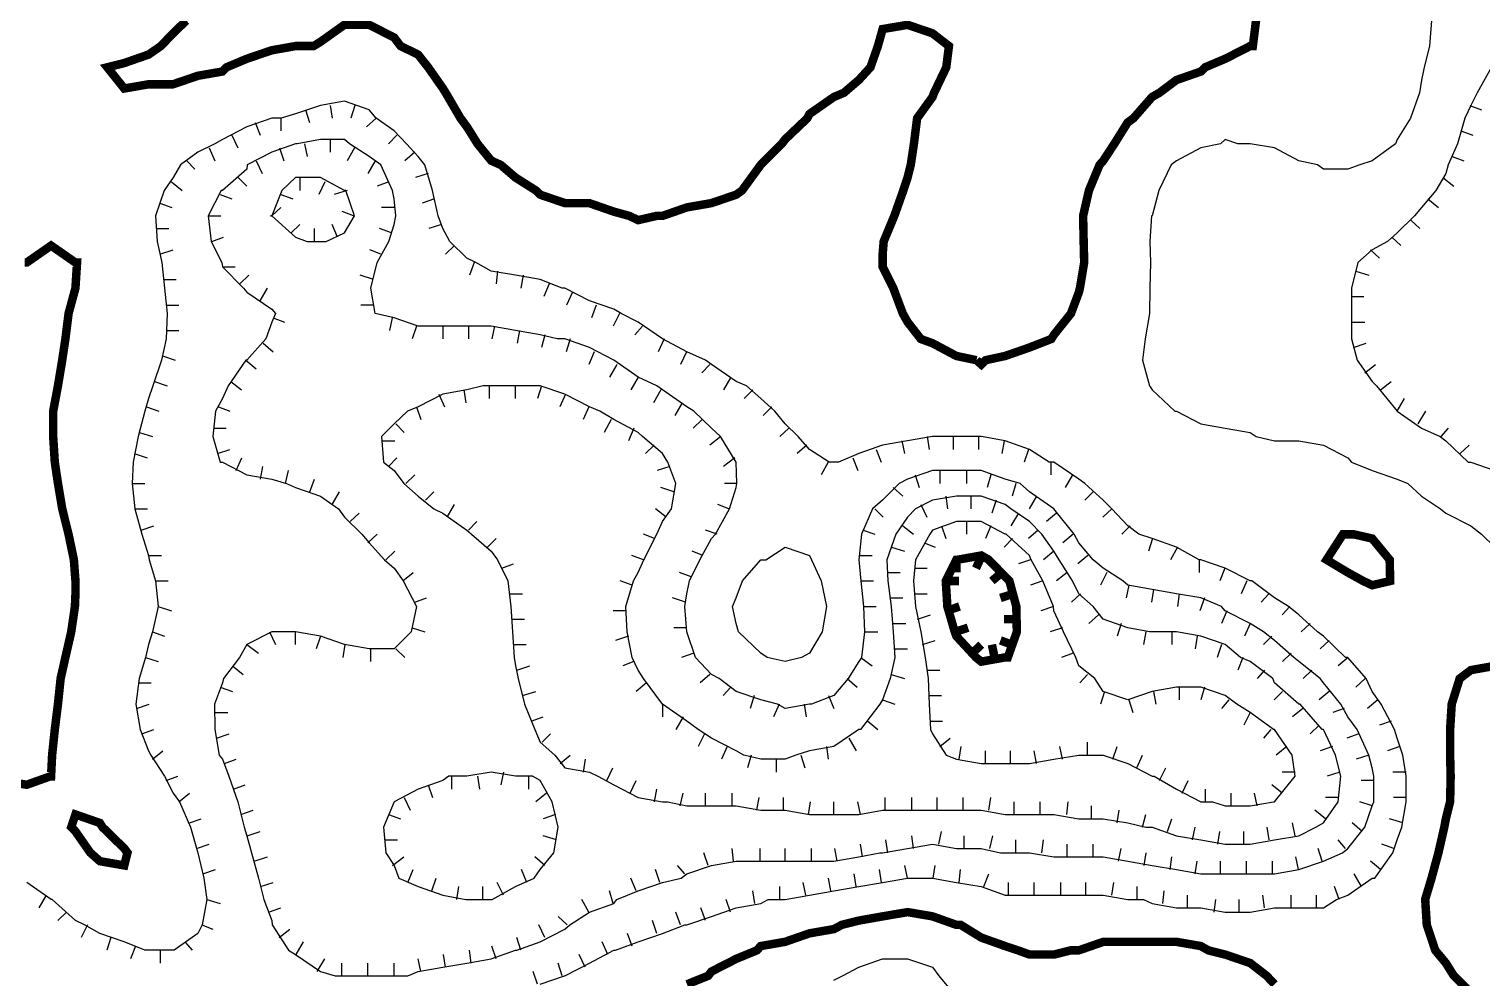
# Model space of a CAD drawing. Extents: x 628896 to 629881, y 4519193 to 4520125.
# Drawn here: x 629102 to 629273.2, y 4519691.2 to 4519803 of the extents above; entities that cross this region are included whole.
import ezdxf

# ---------------------------------------------------------------- set-up
doc = ezdxf.new("R2010")
doc.units = 0

msp = doc.modelspace()

# ---------------------------------------------------------------- linework, layer by layer
at = {"layer": 'GSLAYER', "linetype": 'CONTINUOUS', "const_width": 1, "flags": 128}
for points in [[(629213.625, 4519764), (629211.25, 4519764.5), (629208.4375, 4519766), (629207.0625, 4519766.5), (629205.5, 4519768.5), (629204.9375, 4519769.5), (629203.8125, 4519772.5), (629202.5625, 4519775), (629202.5625, 4519775.5), (629202.5625, 4519776.5), (629202.6875, 4519778), (629203.9375, 4519781), (629205, 4519784), (629205.5, 4519785.5), (629205.875, 4519787), (629206.25, 4519789.5), (629206.625, 4519792.5), (629208.4375, 4519795), (629208.625, 4519795.5), (629210.0625, 4519798.5), (629210.375, 4519801), (629208.4375, 4519802.5), (629205.5, 4519803.5), (629202.5625, 4519803), (629202, 4519801), (629201.125, 4519798.5), (629199.75, 4519797), (629198, 4519795.5), (629196.8125, 4519795), (629193.9375, 4519793), (629193.6875, 4519792.5), (629191.0625, 4519790), (629190.6875, 4519789.5), (629188.1875, 4519787), (629186, 4519784), (629185.3125, 4519783.5), (629182.375, 4519782.5), (629179.5, 4519782), (629176.625, 4519781), (629175.9375, 4519781), (629173.75, 4519780.5), (629172.6875, 4519781), (629170.875, 4519781.5), (629168, 4519782.5), (629165.125, 4519782.5), (629162.1875, 4519783.5), (629161.6875, 4519784), (629159.3125, 4519785.5), (629157.5625, 4519787), (629156.4375, 4519787.5), (629154.8125, 4519789.5), (629153.5625, 4519791.5), (629152.8125, 4519792.5), (629151.0625, 4519795.5), (629150.75, 4519796), (629149, 4519798.5), (629147.8125, 4519800), (629145.75, 4519801), (629145, 4519802), (629142.0625, 4519803.5), (629139.125, 4519803.5), (629136.3125, 4519801.5), (629135.5, 4519801), (629133.375, 4519801), (629130.5625, 4519800.5), (629127.625, 4519799.5), (629125.25, 4519798.5), (629124.75, 4519798), (629121.875, 4519797.5), (629118.9375, 4519796.5), (629116.0625, 4519796.5), (629113.1875, 4519796), (629111.1875, 4519798.5), (629113.1875, 4519799), (629116.0625, 4519800), (629117.5, 4519801), (629118.9375, 4519802.5), (629120.5, 4519804)], [(629246.5625, 4519804), (629246.1875, 4519801), (629245.875, 4519801), (629242.9375, 4519799.5), (629240.5625, 4519798.5), (629240.0625, 4519798), (629237.1875, 4519797), (629235.1875, 4519795.5), (629234.3125, 4519795), (629232.125, 4519792.5), (629231.4375, 4519792), (629229.875, 4519789.5), (629228.5625, 4519787.5), (629228.125, 4519787), (629226.875, 4519784), (629226.1875, 4519781), (629226.25, 4519778), (629226.3125, 4519775.5), (629225.8125, 4519772.5), (629225.6875, 4519772), (629224.75, 4519769.5), (629222.75, 4519767), (629222.4375, 4519766.5), (629219.875, 4519765.5), (629217, 4519764.5), (629214.6875, 4519764), (629214.1875, 4519763.5), (629213.625, 4519764)], [(629101.4375, 4519775.5), (629101.6875, 4519775.5), (629104.5625, 4519777.5), (629107.4375, 4519775.5), (629107.625, 4519775.5), (629107.4375, 4519772.5), (629106.625, 4519769.5), (629106.25, 4519766.5), (629105.875, 4519764), (629105.375, 4519761), (629104.8125, 4519758), (629104.8125, 4519755), (629105, 4519752), (629105.375, 4519749.5), (629105.875, 4519746.5), (629106.625, 4519743.5), (629107.25, 4519740.5), (629107.4375, 4519738), (629107.4375, 4519736.5), (629107.375, 4519735), (629106.9375, 4519732), (629106.25, 4519729), (629105.6875, 4519726.5), (629105.375, 4519723.5), (629105, 4519720.5), (629104.6875, 4519717.5), (629104.5625, 4519715), (629104.5, 4519715), (629101.6875, 4519714), (629098.75, 4519714.5)], [(629259.1875, 4519738), (629257.375, 4519739), (629254.875, 4519740.5), (629256.8125, 4519743.5), (629257.375, 4519743.5), (629258.0625, 4519743.5), (629260.25, 4519743), (629262.3125, 4519740.5), (629262.375, 4519738), (629260.25, 4519737.5), (629259.1875, 4519738)], [(629217.3125, 4519729), (629218.375, 4519732), (629218.3125, 4519735), (629217.5, 4519738), (629217, 4519738.5), (629215.0625, 4519740.5), (629214.1875, 4519741), (629211.375, 4519740.5), (629211.25, 4519740.5), (629210, 4519738), (629210.1875, 4519735), (629211.0625, 4519732), (629211.25, 4519731.5), (629213.5625, 4519729), (629214.1875, 4519728.5), (629217, 4519729), (629217.3125, 4519729)], [(629211.25, 4519740.5), (629211.25, 4519739)], [(629214.25, 4519741), (629213.5625, 4519739.5)], [(629210, 4519738), (629211.5625, 4519738)], [(629216.625, 4519739), (629215.4375, 4519738)], [(629218, 4519736.5), (629216.4375, 4519736)], [(629210.1875, 4519734.5), (629211.625, 4519735)], [(629218.375, 4519733.5), (629216.875, 4519733.5)], [(629211.125, 4519732), (629212.625, 4519732.5)], [(629213.125, 4519729.5), (629214.1875, 4519730.5)], [(629215.75, 4519729), (629215.4375, 4519730.5)], [(629217.8125, 4519730.5), (629216.4375, 4519731)], [(629274.6875, 4519683), (629273.6875, 4519686), (629272.3125, 4519689), (629271.875, 4519689.5), (629269.875, 4519691.5), (629268.9375, 4519693), (629267.6875, 4519694.5), (629266.6875, 4519697.5), (629266.5, 4519700.5), (629267.25, 4519703), (629268.0625, 4519706), (629268.75, 4519709), (629268.9375, 4519710), (629269.4375, 4519712), (629269.5, 4519715), (629269.4375, 4519717.5), (629269.4375, 4519720.5), (629269.625, 4519723.5), (629270.5625, 4519726.5), (629271.875, 4519727.5), (629274.6875, 4519728)], [(629109.1875, 4519706), (629107.4375, 4519708.5), (629106.9375, 4519709), (629107.4375, 4519710.5), (629110.3125, 4519709.5), (629110.625, 4519709), (629113.1875, 4519706.5), (629113.5625, 4519706), (629113.1875, 4519704.5), (629110.3125, 4519705), (629109.1875, 4519706)], [(629179.5, 4519690.5), (629182, 4519691.5), (629182.375, 4519692), (629185.3125, 4519693.5), (629187.75, 4519694.5), (629188.1875, 4519695), (629191.0625, 4519695.5), (629193.9375, 4519696.5), (629196.8125, 4519697), (629197.75, 4519697.5), (629199.75, 4519698), (629202.5625, 4519698.5), (629205.5, 4519699), (629208.4375, 4519698.5), (629211.25, 4519697.5), (629211.75, 4519697.5), (629214.1875, 4519696), (629217, 4519695), (629218.5, 4519694.5), (629219.875, 4519694), (629222.75, 4519694), (629224.75, 4519694.5), (629225.6875, 4519694.5), (629228.5625, 4519695.5), (629231.4375, 4519695.5), (629234.3125, 4519695.5), (629237.1875, 4519695.5), (629240.0625, 4519695), (629240.9375, 4519694.5), (629242.9375, 4519694), (629245.875, 4519693), (629247.8125, 4519691.5), (629248.75, 4519690.5)]]:
    msp.add_lwpolyline(points, dxfattribs=at)
at = {"layer": 'GSLAYER', "linetype": 'CONTINUOUS', "flags": 128}
for points in [[(629267.25, 4519804), (629267, 4519801), (629266.375, 4519798.5), (629266.0625, 4519797), (629265.8125, 4519795.5), (629264.75, 4519792.5), (629263.1875, 4519790), (629263, 4519789.5), (629260.25, 4519787.5), (629258.8125, 4519787), (629257.375, 4519786.5), (629254.5, 4519786.5), (629253.8125, 4519787), (629251.625, 4519787.5), (629248.75, 4519789), (629245.875, 4519789.5), (629244.4375, 4519789.5), (629242.9375, 4519790), (629242.375, 4519789.5), (629240.0625, 4519789), (629237.1875, 4519787.5), (629236.5625, 4519787), (629235.125, 4519784), (629234.3125, 4519781), (629234.25, 4519781), (629234.0625, 4519778), (629234.125, 4519775.5), (629234.0625, 4519772.5), (629234, 4519769.5), (629233.5, 4519766.5), (629233.1875, 4519764), (629234, 4519761), (629234.3125, 4519760.5), (629237, 4519758), (629237.1875, 4519758), (629240.0625, 4519756.5), (629242.9375, 4519756), (629245.875, 4519755.5), (629246.5625, 4519755), (629248.75, 4519754.5), (629251.625, 4519754.5), (629254.5, 4519754), (629257.375, 4519752.5), (629257.8125, 4519752), (629260.25, 4519751), (629263.1875, 4519750), (629264.4375, 4519749.5), (629266.0625, 4519748), (629268.3125, 4519746.5), (629268.9375, 4519746), (629271.875, 4519744.5), (629273.125, 4519743.5), (629274.6875, 4519742)], [(629274.3125, 4519798.5), (629272.625, 4519795.5), (629271.875, 4519794), (629271.1875, 4519792.5), (629270.3125, 4519789.5), (629269.1875, 4519787), (629268.9375, 4519786), (629267.75, 4519784), (629266.0625, 4519782), (629265.25, 4519781), (629263.1875, 4519779), (629262.0625, 4519778), (629260.25, 4519777), (629258.5625, 4519775.5), (629257.8125, 4519772.5), (629257.8125, 4519769.5), (629257.8125, 4519766.5), (629258.5, 4519764), (629260.25, 4519761.5), (629260.75, 4519761), (629263.1875, 4519758), (629266.0625, 4519756), (629268.25, 4519755), (629268.9375, 4519754.5), (629271.5625, 4519752), (629271.875, 4519752), (629274.6875, 4519751)], [(629162.1875, 4519690.5), (629165.0625, 4519691.5), (629165.125, 4519691.5), (629168, 4519693), (629170.875, 4519694.5), (629171.0625, 4519694.5), (629173.75, 4519695.5), (629176.625, 4519696.5), (629179.25, 4519697.5), (629179.5, 4519697.5), (629182.375, 4519698.5), (629185.3125, 4519699.5), (629188.1875, 4519700), (629189.0625, 4519700.5), (629191.0625, 4519700.5), (629193.9375, 4519701), (629196.8125, 4519701.5), (629199.75, 4519702), (629202.5625, 4519702.5), (629205.5, 4519703), (629208.4375, 4519703), (629211.25, 4519702.5), (629214.1875, 4519702), (629217, 4519701), (629219.875, 4519701), (629222.75, 4519701), (629225.6875, 4519701), (629228.5625, 4519701), (629231.4375, 4519700.5), (629233.3125, 4519700.5), (629234.3125, 4519700), (629237.1875, 4519699.5), (629240.0625, 4519699.5), (629242.9375, 4519699), (629245.875, 4519699), (629248.75, 4519699.5), (629251.625, 4519699.5), (629254.5, 4519699.5), (629256.0625, 4519700.5), (629257.375, 4519701), (629260.25, 4519703), (629260.5625, 4519703), (629262.6875, 4519706), (629263.1875, 4519707.5), (629263.75, 4519709), (629264.25, 4519712), (629264.25, 4519715), (629263.875, 4519717.5), (629263.1875, 4519719.5), (629262.875, 4519720.5), (629261.3125, 4519723.5), (629260.25, 4519725), (629259.5625, 4519726.5), (629257.375, 4519729), (629257.125, 4519729), (629254.5, 4519731.5), (629253.8125, 4519732), (629251.625, 4519734), (629250.375, 4519735), (629248.75, 4519736), (629246.0625, 4519738), (629245.875, 4519738), (629242.9375, 4519739.5), (629240.0625, 4519740.5), (629239.875, 4519740.5), (629237.1875, 4519742), (629234.3125, 4519743), (629232.75, 4519743.5), (629231.4375, 4519744.5), (629229.5625, 4519746.5), (629228.5625, 4519747.5), (629226.375, 4519749.5), (629225.6875, 4519750), (629222.75, 4519752), (629222.1875, 4519752), (629219.875, 4519753.5), (629217, 4519754.5), (629214.1875, 4519755), (629211.375, 4519755), (629211.25, 4519755), (629210.9375, 4519755), (629208.4375, 4519755), (629205.5, 4519754.5), (629202.5625, 4519754), (629199.75, 4519753), (629197.375, 4519752), (629196.8125, 4519752), (629196.25, 4519752), (629193.9375, 4519753.5), (629192.625, 4519755), (629191.0625, 4519756.5), (629189.875, 4519758), (629188.1875, 4519759.5), (629186.5, 4519761), (629185.3125, 4519761.5), (629182.375, 4519763.5), (629181.6875, 4519764), (629179.5, 4519765), (629176.625, 4519766.5), (629176.625, 4519766.5), (629173.75, 4519768.5), (629171.75, 4519769.5), (629170.875, 4519770), (629168, 4519771), (629165.125, 4519772.5), (629164.8125, 4519772.5), (629162.1875, 4519773.5), (629159.3125, 4519774), (629156.4375, 4519774.5), (629154.625, 4519775.5), (629153.5625, 4519776), (629151.5625, 4519778), (629150.75, 4519779.5), (629150.1875, 4519781), (629149.5, 4519784), (629148.625, 4519787), (629147.8125, 4519788), (629146.4375, 4519789.5), (629145, 4519791), (629142.875, 4519792.5), (629142.0625, 4519793.5), (629139.125, 4519794.5), (629136.3125, 4519794), (629133.375, 4519793), (629131.6875, 4519792.5), (629130.5625, 4519792.5), (629127.625, 4519791.5), (629124.75, 4519790), (629123.875, 4519789.5), (629121.875, 4519788.5), (629119.8125, 4519787), (629118.9375, 4519785.5), (629117.875, 4519784), (629116.875, 4519781), (629117.0625, 4519778), (629117.625, 4519775.5), (629117.9375, 4519772.5), (629118.25, 4519769.5), (629118.125, 4519766.5), (629117.5625, 4519764), (629116.5625, 4519761), (629116.0625, 4519759.5), (629115.625, 4519758), (629114.8125, 4519755), (629114.25, 4519752), (629114.125, 4519749.5), (629114.4375, 4519746.5), (629115.25, 4519743.5), (629116.0625, 4519741), (629116.125, 4519740.5), (629116.875, 4519738), (629117.1875, 4519735), (629116.5, 4519732), (629116.0625, 4519730.5), (629115.6875, 4519729), (629114.9375, 4519726.5), (629114.5625, 4519723.5), (629115.0625, 4519720.5), (629116.0625, 4519718), (629116.3125, 4519717.5), (629117.9375, 4519715), (629118.9375, 4519713), (629119.6875, 4519712), (629121, 4519709), (629121.875, 4519706), (629121.875, 4519706), (629122.5625, 4519703), (629122.9375, 4519700.5), (629122.375, 4519697.5), (629121.875, 4519696.5), (629119.0625, 4519694.5), (629118.9375, 4519694.5), (629116.0625, 4519694.5), (629115.625, 4519694.5), (629113.1875, 4519695.5), (629110.3125, 4519696.5), (629108.5, 4519697.5), (629107.4375, 4519698), (629104.6875, 4519700.5), (629104.5625, 4519700.5), (629101.6875, 4519702.5)], [(629134.5625, 4519793.5), (629135, 4519792)], [(629137.4375, 4519794), (629137.6875, 4519792.5)], [(629140.375, 4519794), (629139.875, 4519792.5)], [(629271.75, 4519794), (629273.125, 4519793.5)], [(629128.625, 4519792), (629129.1875, 4519790.5)], [(629131.625, 4519792.5), (629131.625, 4519791)], [(629142.875, 4519792.5), (629141.75, 4519791.5)], [(629146.625, 4519691.5), (629147.8125, 4519692), (629150.75, 4519692.5), (629153.5625, 4519693), (629156.4375, 4519693.5), (629159.3125, 4519694.5), (629159.4375, 4519694.5), (629162.1875, 4519695.5), (629165.125, 4519697), (629165.6875, 4519697.5), (629168, 4519699), (629170.875, 4519700), (629171.25, 4519700.5), (629173.75, 4519701.5), (629176.625, 4519702.5), (629178.8125, 4519703), (629179.5, 4519703.5), (629182.375, 4519704.5), (629185.3125, 4519705), (629188.1875, 4519705), (629191.0625, 4519705), (629193.9375, 4519705), (629196.8125, 4519705), (629199.75, 4519705.5), (629202.25, 4519706), (629202.5625, 4519706), (629205.5, 4519706.5), (629208.4375, 4519707), (629211.25, 4519706.5), (629214.1875, 4519706.5), (629216.4375, 4519706), (629217, 4519706), (629219.875, 4519706), (629222.75, 4519705.5), (629225.6875, 4519705.5), (629228.5625, 4519705.5), (629231.4375, 4519705), (629234.3125, 4519704.5), (629237.1875, 4519704), (629240.0625, 4519703.5), (629242.9375, 4519703.5), (629245.875, 4519703.5), (629248.75, 4519703.5), (629251.625, 4519704), (629254.5, 4519705), (629256.75, 4519706), (629257.375, 4519706.5), (629259.375, 4519709), (629260.25, 4519711.5), (629260.4375, 4519712), (629260.4375, 4519715), (629260.25, 4519716), (629259.875, 4519717.5), (629258.5, 4519720.5), (629257.375, 4519722), (629256.5625, 4519723.5), (629254.5, 4519726), (629254.125, 4519726.5), (629251.625, 4519728.5), (629251, 4519729), (629248.75, 4519731), (629247.4375, 4519732), (629245.875, 4519733), (629242.9375, 4519734.5), (629242.5, 4519735), (629240.0625, 4519736), (629237.1875, 4519736.5), (629234.3125, 4519737), (629231.4375, 4519737.5), (629230.875, 4519738), (629228.5625, 4519739.5), (629227.375, 4519740.5), (629225.6875, 4519742.5), (629225.125, 4519743.5), (629222.75, 4519746.5), (629219.875, 4519748.5), (629218.75, 4519749.5), (629217, 4519750), (629214.1875, 4519751), (629211.25, 4519751), (629208.4375, 4519751), (629205.5, 4519750), (629204.5, 4519749.5), (629202.5625, 4519747.5), (629201.375, 4519746.5), (629200.0625, 4519743.5), (629199.75, 4519740.5), (629200, 4519738), (629200.3125, 4519735), (629200.4375, 4519732), (629200.0625, 4519729), (629199.75, 4519728.5), (629198.5, 4519726.5), (629196.8125, 4519724.5), (629194.1875, 4519723.5), (629193.9375, 4519723.5), (629191.0625, 4519723), (629190.1875, 4519723.5), (629188.1875, 4519724), (629185.3125, 4519725), (629183.3125, 4519726.5), (629182.375, 4519727), (629180.5, 4519729), (629179.5, 4519732), (629179.25, 4519735), (629179.5, 4519736.5), (629179.8125, 4519738), (629181, 4519740.5), (629182.375, 4519743), (629182.875, 4519743.5), (629184.5, 4519746.5), (629185.3125, 4519749), (629185.375, 4519749.5), (629185.3125, 4519752), (629183.4375, 4519755), (629182.375, 4519756), (629180.3125, 4519758), (629179.5, 4519758.5), (629176.625, 4519760.5), (629175.9375, 4519761), (629173.75, 4519762), (629170.875, 4519764), (629168, 4519765.5), (629165.125, 4519766.5), (629164.1875, 4519766.5), (629162.1875, 4519767), (629159.3125, 4519767.5), (629156.4375, 4519768), (629153.5625, 4519768), (629150.75, 4519768), (629147.8125, 4519768), (629145, 4519769), (629142.75, 4519769.5), (629142.25, 4519772.5), (629143, 4519775.5), (629144.375, 4519778), (629145, 4519780), (629145.1875, 4519781), (629145, 4519783), (629144.8125, 4519784), (629143.4375, 4519787), (629142.0625, 4519788), (629139.75, 4519789.5), (629139.125, 4519790), (629136.3125, 4519790), (629133.5625, 4519789.5), (629133.375, 4519789.5), (629130.5625, 4519788.5), (629127.6875, 4519787), (629127.625, 4519786.5), (629124.75, 4519784), (629124.625, 4519784), (629123.0625, 4519781), (629123.4375, 4519778), (629124.6875, 4519775.5), (629124.75, 4519775), (629127.25, 4519772.5), (629127.625, 4519772), (629130.5625, 4519770), (629131, 4519769.5), (629130.5625, 4519768.5), (629129.875, 4519766.5), (629127.625, 4519764), (629127.5, 4519764), (629125.4375, 4519761), (629124.75, 4519759.5), (629123.9375, 4519758), (629123.625, 4519755), (629124.5, 4519752), (629124.75, 4519752), (629127.625, 4519750.5), (629130.5625, 4519750), (629132.3125, 4519749.5), (629133.375, 4519749), (629136.3125, 4519748), (629138.4375, 4519746.5), (629139.125, 4519745.5), (629141.1875, 4519743.5), (629142.0625, 4519742.5), (629143.875, 4519740.5), (629145, 4519739.5), (629146.0625, 4519738), (629147.625, 4519735), (629147, 4519732), (629145, 4519730), (629142.0625, 4519730), (629139.125, 4519730.5), (629136.3125, 4519731.5), (629133.375, 4519732), (629130.5625, 4519732), (629127.625, 4519730.5), (629126.75, 4519729), (629124.875, 4519726.5), (629124.75, 4519726), (629123.8125, 4519723.5), (629123.875, 4519720.5), (629124.375, 4519717.5), (629124.75, 4519717), (629125.5, 4519715), (629126.5625, 4519712), (629127.3125, 4519709), (629127.625, 4519708), (629128.1875, 4519706), (629129, 4519703), (629129.625, 4519700.5), (629130.5625, 4519698), (629130.625, 4519697.5), (629132.5625, 4519694.5), (629133.375, 4519694), (629136.3125, 4519692), (629138.0625, 4519691.5), (629139.125, 4519691.5), (629142.0625, 4519691.5), (629145, 4519691.5), (629146.625, 4519691.5)], [(629125.875, 4519790.5), (629126.5625, 4519789)], [(629137.4375, 4519790), (629137.4375, 4519788.5)], [(629145.3125, 4519790.5), (629144.3125, 4519789.5)], [(629270.6875, 4519791), (629272.125, 4519790.5)], [(629123.1875, 4519789), (629123.875, 4519787.5)], [(629131.5, 4519789), (629132, 4519787.5)], [(629134.4375, 4519789.5), (629134.75, 4519788)], [(629140.3125, 4519789), (629139.4375, 4519787.5)], [(629147.4375, 4519788.5), (629146.25, 4519787.5)], [(629120.5625, 4519787.5), (629121.5, 4519786.5)], [(629128.75, 4519787.5), (629129.4375, 4519786)], [(629142.75, 4519787.5), (629141.875, 4519786)], [(629269.6875, 4519788), (629271.0625, 4519787.5)], [(629118.75, 4519785), (629120, 4519784)], [(629126.625, 4519785.5), (629127.625, 4519784.5)], [(629137, 4519778), (629139.125, 4519779), (629140.3125, 4519781), (629139.3125, 4519784), (629139.125, 4519784), (629136.3125, 4519785.5), (629133.375, 4519785.5), (629131.75, 4519784), (629130.5625, 4519781), (629130.4375, 4519781), (629130.5625, 4519781), (629133.375, 4519778.5), (629134.75, 4519778), (629136.3125, 4519778), (629137, 4519778)], [(629133.875, 4519785.5), (629133.875, 4519784)], [(629136.8125, 4519785), (629136.125, 4519783.5)], [(629144.375, 4519785), (629143, 4519784.5)], [(629149, 4519786), (629147.5, 4519785.5)], [(629268.5625, 4519785.5), (629269.875, 4519784.5)], [(629124.5, 4519783.5), (629125.875, 4519783)], [(629131.625, 4519783.5), (629133.0625, 4519783)], [(629139.4375, 4519784), (629137.9375, 4519783.5)], [(629149.75, 4519783), (629148.3125, 4519782.5)], [(629266.8125, 4519783), (629268.0625, 4519782)], [(629117.375, 4519782.5), (629118.8125, 4519782)], [(629130.5625, 4519781), (629131.625, 4519782)], [(629140.1875, 4519781), (629138.875, 4519781.5)], [(629145, 4519782), (629143.5, 4519782)], [(629116.9375, 4519779.5), (629118.4375, 4519779.5)], [(629123.0625, 4519781), (629124.5625, 4519781)], [(629132.875, 4519779), (629133.875, 4519780)], [(629135.625, 4519778), (629135.625, 4519779.5)], [(629138.3125, 4519778.5), (629137.6875, 4519780)], [(629144.6875, 4519779), (629143.25, 4519779.5)], [(629150.5625, 4519780), (629149.0625, 4519779.5)], [(629264.8125, 4519780.5), (629265.875, 4519779.5)], [(629123.5, 4519778), (629124.875, 4519778.5)], [(629262.5625, 4519778.5), (629263.625, 4519777.5)], [(629117.375, 4519776.5), (629118.9375, 4519777)], [(629143.4375, 4519776.5), (629142.125, 4519777)], [(629152.125, 4519777.5), (629151.0625, 4519776.5)], [(629260.0625, 4519777), (629261.125, 4519776)], [(629124.75, 4519775), (629126.25, 4519775)], [(629154.4375, 4519775.5), (629153.875, 4519774)], [(629157.1875, 4519774.5), (629157, 4519773)], [(629258.3125, 4519774.5), (629259.875, 4519774)], [(629117.875, 4519773.5), (629119.3125, 4519773.5)], [(629126.8125, 4519773), (629127.875, 4519774)], [(629142.5625, 4519773.5), (629141, 4519774)], [(629160.1875, 4519774), (629159.9375, 4519772.5)], [(629163.25, 4519773), (629162.625, 4519771.5)], [(629129.1875, 4519771), (629130.0625, 4519772.5)], [(629166, 4519772), (629165.3125, 4519770.5)], [(629257.8125, 4519771.5), (629259.25, 4519771.5)], [(629118.125, 4519770.5), (629119.625, 4519770.5)], [(629142.5625, 4519770.5), (629141.0625, 4519770.5)], [(629168.8125, 4519770.5), (629168.25, 4519769)], [(629171.5625, 4519769.5), (629170.8125, 4519768)], [(629118.125, 4519767.5), (629119.625, 4519767.5)], [(629130.75, 4519769), (629132.0625, 4519768.5)], [(629144.75, 4519769), (629144.4375, 4519767.5)], [(629147.625, 4519768), (629147.125, 4519766.5)], [(629150.75, 4519768), (629150.75, 4519766.5)], [(629153.75, 4519768), (629153.75, 4519766.5)], [(629156.8125, 4519768), (629156.5, 4519766.5)], [(629159.75, 4519767.5), (629159.5, 4519766)], [(629174.25, 4519768), (629173.375, 4519767)], [(629257.8125, 4519768.5), (629259.375, 4519768.5)], [(629129.5625, 4519766), (629130.75, 4519765)], [(629162.75, 4519767), (629162.375, 4519765.5)], [(629165.75, 4519766.5), (629165.25, 4519765)], [(629176.8125, 4519766.5), (629176.125, 4519765)], [(629258.0625, 4519765.5), (629259.5625, 4519766)], [(629117.6875, 4519764.5), (629119.1875, 4519764)], [(629168.5625, 4519765), (629167.9375, 4519763.5)], [(629179.4375, 4519765), (629178.75, 4519763.5)], [(629127.5, 4519764), (629128.75, 4519763)], [(629171.25, 4519763.5), (629170.375, 4519762)], [(629182.1875, 4519763.5), (629181.25, 4519762.5)], [(629259.375, 4519762.5), (629260.625, 4519763.5)], [(629116.75, 4519761.5), (629118.25, 4519761)], [(629125.75, 4519761.5), (629127, 4519760.5)], [(629253.625, 4519709), (629254.5, 4519709.5), (629256.25, 4519712), (629256.5625, 4519715), (629255.9375, 4519717.5), (629254.5, 4519720.5), (629254.375, 4519720.5), (629251.75, 4519723.5), (629251.625, 4519723.5), (629248.75, 4519726), (629248.5625, 4519726.5), (629245.875, 4519728.5), (629244.75, 4519729), (629242.9375, 4519730.5), (629240.0625, 4519731.5), (629237.1875, 4519732), (629234.3125, 4519732), (629234, 4519732), (629231.4375, 4519732.5), (629228.5625, 4519733.5), (629227.375, 4519735), (629225.6875, 4519736.5), (629224.9375, 4519738), (629223.375, 4519740.5), (629222.75, 4519741.5), (629221.3125, 4519743.5), (629219.875, 4519745), (629217.6875, 4519746.5), (629217, 4519747), (629214.1875, 4519748), (629211.25, 4519748), (629208.4375, 4519747.5), (629206.4375, 4519746.5), (629205.5, 4519745.5), (629204.125, 4519743.5), (629203.0625, 4519740.5), (629203.1875, 4519738), (629203.5625, 4519735), (629203.8125, 4519732), (629204, 4519729), (629203.4375, 4519726.5), (629202.5625, 4519724), (629202.25, 4519723.5), (629199.9375, 4519720.5), (629199.75, 4519720.5), (629196.8125, 4519718.5), (629193.9375, 4519718), (629192.3125, 4519717.5), (629191.0625, 4519717), (629188.1875, 4519717), (629186.1875, 4519717.5), (629185.3125, 4519718), (629182.375, 4519719.5), (629180.8125, 4519720.5), (629179.5, 4519721.5), (629176.625, 4519723.5), (629176.625, 4519723.5), (629174.375, 4519726.5), (629173.75, 4519727.5), (629173.0625, 4519729), (629172.4375, 4519732), (629172.3125, 4519735), (629173.1875, 4519738), (629173.75, 4519739), (629174.4375, 4519740.5), (629175.9375, 4519743.5), (629176.625, 4519745), (629177.6875, 4519746.5), (629178.1875, 4519749.5), (629177.25, 4519752), (629176.625, 4519753), (629174.25, 4519755), (629173.75, 4519755.5), (629170.875, 4519757), (629169.25, 4519758), (629168, 4519758.5), (629165.125, 4519760), (629162.1875, 4519761), (629162.125, 4519761), (629159.3125, 4519761), (629156.4375, 4519761), (629155.5, 4519761), (629153.5625, 4519760.5), (629150.75, 4519760), (629147.8125, 4519758.5), (629146.5625, 4519758), (629145, 4519756.5), (629143.5, 4519755), (629143.75, 4519752), (629145, 4519751), (629146.125, 4519749.5), (629147.8125, 4519748), (629149.6875, 4519746.5), (629150.75, 4519746), (629153.5625, 4519744), (629154.125, 4519743.5), (629156.4375, 4519741.5), (629157.1875, 4519740.5), (629158.375, 4519738), (629158.75, 4519735), (629158.9375, 4519732), (629159.125, 4519729), (629159.3125, 4519728), (629159.625, 4519726.5), (629160.375, 4519723.5), (629161.5625, 4519720.5), (629162.1875, 4519719), (629163.9375, 4519717.5), (629165.125, 4519716), (629168, 4519715.5), (629169, 4519715), (629170.875, 4519714), (629173.75, 4519712.5), (629176.625, 4519712), (629177.25, 4519712), (629179.5, 4519711.5), (629182.375, 4519711.5), (629185.3125, 4519711.5), (629188.1875, 4519711), (629191.0625, 4519711), (629193.9375, 4519710.5), (629196.8125, 4519710.5), (629199.75, 4519710.5), (629202.5625, 4519711), (629205.5, 4519711), (629208.4375, 4519711), (629211.25, 4519711), (629214.1875, 4519711), (629217, 4519710.5), (629219.875, 4519710.5), (629222.75, 4519710.5), (629225.6875, 4519710), (629228.5625, 4519710), (629231.4375, 4519709.5), (629233.5625, 4519709), (629234.3125, 4519709), (629237.1875, 4519708), (629240.0625, 4519707.5), (629242.9375, 4519707), (629245.875, 4519707), (629248.75, 4519707.5), (629251.625, 4519708), (629253.625, 4519709)], [(629156.1875, 4519761), (629156.1875, 4519759.5)], [(629159.25, 4519761), (629159.25, 4519759.5)], [(629162.375, 4519761), (629161.875, 4519759.5)], [(629173.75, 4519762), (629172.875, 4519760.5)], [(629184.6875, 4519762), (629183.8125, 4519760.5)], [(629261.25, 4519760.5), (629262.5, 4519761.5)], [(629150.25, 4519760), (629150.9375, 4519758.5)], [(629153.1875, 4519760.5), (629153.4375, 4519759)], [(629165.1875, 4519760), (629164.5, 4519758.5)], [(629176.4375, 4519760.5), (629175.5625, 4519759)], [(629178.9375, 4519759), (629178.0625, 4519757.5)], [(629187.25, 4519760.5), (629186.25, 4519759.5)], [(629263.1875, 4519758), (629264.0625, 4519759.5)], [(629115.8125, 4519758.5), (629117.25, 4519758)], [(629124.3125, 4519758.5), (629125.625, 4519758)], [(629147.625, 4519758.5), (629148.125, 4519757)], [(629167.9375, 4519758.5), (629167.25, 4519757)], [(629189.5, 4519758.5), (629188.5, 4519757.5)], [(629265.6875, 4519756.5), (629266.5625, 4519758)], [(629123.6875, 4519756), (629125.1875, 4519756)], [(629145.1875, 4519756.5), (629146.1875, 4519755.5)], [(629170.5625, 4519757), (629169.75, 4519755.5)], [(629173.25, 4519756), (629172.625, 4519754.5)], [(629181.3125, 4519757), (629180.25, 4519756)], [(629191.5, 4519756), (629190.4375, 4519755)], [(629268.375, 4519755), (629269.25, 4519756)], [(629115, 4519755.5), (629116.5, 4519755)], [(629143.625, 4519754.5), (629145.0625, 4519754.5)], [(629175.625, 4519754), (629174.625, 4519753)], [(629183.5, 4519755), (629182.1875, 4519754)], [(629193.625, 4519754), (629192.5, 4519753)], [(629204.8125, 4519754.5), (629205.125, 4519753)], [(629207.8125, 4519755), (629208.0625, 4519753.5)], [(629210.875, 4519755), (629210.875, 4519753.5)], [(629213.875, 4519755), (629213.875, 4519753.5)], [(629216.875, 4519754.5), (629216.625, 4519753)], [(629270.625, 4519753), (629271.6875, 4519754)], [(629114.375, 4519753), (629115.875, 4519752.5)], [(629124.1875, 4519753), (629125.625, 4519753.5)], [(629126.375, 4519751), (629127.0625, 4519752.5)], [(629144.3125, 4519751.5), (629145.3125, 4519752.5)], [(629185.125, 4519752.5), (629183.8125, 4519751.5)], [(629199.0625, 4519752.5), (629199.625, 4519751)], [(629201.8125, 4519753.5), (629202.375, 4519752)], [(629219.75, 4519753.5), (629219.25, 4519752)], [(629129.25, 4519750), (629129.5, 4519751.5)], [(629132.1875, 4519749.5), (629132.5625, 4519751)], [(629146.375, 4519749.5), (629147.4375, 4519750.5)], [(629177.5, 4519751.5), (629176, 4519751)], [(629196.125, 4519752), (629195.3125, 4519750.5)], [(629206.375, 4519750.5), (629206.875, 4519749)], [(629209.3125, 4519751), (629209.3125, 4519749.5)], [(629212.4375, 4519751), (629212.4375, 4519749.5)], [(629215.3125, 4519750.5), (629214.875, 4519749)], [(629222.375, 4519752), (629222.375, 4519750.5)], [(629224.9375, 4519750.5), (629224.0625, 4519749)], [(629114.125, 4519749.5), (629115.625, 4519749.5)], [(629135.0625, 4519748.5), (629135.625, 4519750)], [(629177.9375, 4519748.5), (629176.4375, 4519749)], [(629185.375, 4519749.5), (629183.9375, 4519749.5)], [(629203.8125, 4519749), (629204.9375, 4519748)], [(629218.25, 4519749.5), (629217.8125, 4519748)], [(629137.6875, 4519747), (629138.5625, 4519748.5)], [(629148.6875, 4519747.5), (629149.6875, 4519748.5)], [(629151.25, 4519745.5), (629152.125, 4519747)], [(629184.4375, 4519746.5), (629183.125, 4519747)], [(629207.0625, 4519747), (629207.75, 4519745.5)], [(629210, 4519748), (629210.1875, 4519746.5)], [(629212.9375, 4519748), (629212.9375, 4519746.5)], [(629215.9375, 4519747.5), (629215.4375, 4519746)], [(629220.6875, 4519748), (629219.8125, 4519746.5)], [(629227.375, 4519748.5), (629226.375, 4519747.5)], [(629114.4375, 4519746.5), (629115.9375, 4519746.5)], [(629139.8125, 4519745), (629140.875, 4519746)], [(629177.0625, 4519745.5), (629175.8125, 4519746.5)], [(629201.625, 4519746.5), (629202.625, 4519745.5)], [(629218.5625, 4519746), (629217.6875, 4519744.5)], [(629223.0625, 4519746), (629221.875, 4519745)], [(629229.5625, 4519746.5), (629228.5, 4519745.5)], [(629115.1875, 4519744), (629116.6875, 4519744.5)], [(629153.75, 4519744), (629154.75, 4519745)], [(629183.0625, 4519743.5), (629181.6875, 4519744)], [(629200.25, 4519744), (629201.625, 4519743.5)], [(629204.9375, 4519744.5), (629206.1875, 4519743.5)], [(629248.625, 4519712), (629248.75, 4519712), (629251.1875, 4519715), (629250.8125, 4519717.5), (629248.75, 4519720.5), (629248.625, 4519720.5), (629245.875, 4519722.5), (629244.3125, 4519723.5), (629242.9375, 4519724.5), (629240.0625, 4519725.5), (629237.1875, 4519725.5), (629234.3125, 4519725), (629231.4375, 4519724), (629228.5625, 4519725), (629227.5625, 4519726.5), (629225.6875, 4519728), (629225.3125, 4519729), (629223.875, 4519732), (629222.75, 4519734.5), (629222.6875, 4519735), (629221.4375, 4519738), (629220.0625, 4519740.5), (629219.875, 4519741), (629217.125, 4519743.5), (629217, 4519743.5), (629214.1875, 4519745), (629211.25, 4519745), (629208.4375, 4519744), (629208.125, 4519743.5), (629206.4375, 4519740.5), (629206.1875, 4519738), (629206.4375, 4519735), (629207.0625, 4519732), (629207.5625, 4519729), (629207.9375, 4519726.5), (629208.0625, 4519723.5), (629208.1875, 4519720.5), (629208.4375, 4519720), (629210.0625, 4519717.5), (629211.25, 4519717), (629214.1875, 4519716.5), (629217, 4519716.5), (629219.875, 4519716.5), (629222.75, 4519717), (629225.6875, 4519717.5), (629228.5625, 4519717.5), (629231.4375, 4519716.5), (629234.3125, 4519715), (629234.5625, 4519715), (629237.1875, 4519713.5), (629240.0625, 4519712), (629241.4375, 4519712), (629242.9375, 4519711.5), (629245.875, 4519711.5), (629248.625, 4519712)], [(629209.5, 4519744.5), (629210, 4519743)], [(629212.4375, 4519745), (629212.4375, 4519743.5)], [(629215.3125, 4519744.5), (629214.6875, 4519743)], [(629220.875, 4519744), (629219.75, 4519743)], [(629231.75, 4519744.5), (629230.75, 4519743.5)], [(629141.875, 4519742.5), (629143, 4519743.5)], [(629156, 4519742), (629157, 4519743)], [(629175.6875, 4519743), (629174.375, 4519743.5)], [(629188.9375, 4519729), (629188.1875, 4519729.5), (629185.5625, 4519732), (629185.3125, 4519733), (629184.875, 4519735), (629185.3125, 4519736), (629186.0625, 4519738), (629188.1875, 4519740.5), (629188.8125, 4519740.5), (629191.0625, 4519742), (629193.9375, 4519741), (629194.1875, 4519740.5), (629195.3125, 4519738), (629195.9375, 4519735), (629195.4375, 4519732), (629193.9375, 4519729.5), (629193, 4519729), (629191.0625, 4519728.5), (629188.9375, 4519729)], [(629203.625, 4519742), (629205.125, 4519741.5)], [(629207.4375, 4519742.5), (629208.75, 4519742)], [(629217.875, 4519743), (629216.875, 4519742)], [(629225, 4519743.5), (629223.8125, 4519742.5)], [(629234.375, 4519743), (629233.875, 4519741.5)], [(629237.3125, 4519742), (629236.5, 4519740.5)], [(629116.0625, 4519741), (629117.5625, 4519741)], [(629144, 4519740.5), (629145.0625, 4519741.5)], [(629174.375, 4519740.5), (629173, 4519741)], [(629181.375, 4519741), (629180.125, 4519741.5)], [(629199.75, 4519741), (629201.3125, 4519741)], [(629220, 4519740.5), (629218.5625, 4519740)], [(629222.75, 4519741.5), (629221.5, 4519740.5)], [(629226.75, 4519741), (629225.5625, 4519740)], [(629239.875, 4519740.5), (629239.875, 4519739)], [(629146, 4519738), (629147.25, 4519739)], [(629157.6875, 4519739.5), (629159.0625, 4519740)], [(629180, 4519738.5), (629178.625, 4519739)], [(629203.125, 4519739), (629204.625, 4519739)], [(629206.375, 4519739.5), (629207.8125, 4519739.5)], [(629224.3125, 4519739), (629223.0625, 4519738)], [(629229, 4519739), (629228.25, 4519737.5)], [(629242.875, 4519739.5), (629242.3125, 4519738)], [(629116.875, 4519738), (629118.375, 4519738)], [(629173.0625, 4519737.5), (629171.625, 4519738)], [(629200, 4519738), (629201.5, 4519738)], [(629221.4375, 4519738), (629220, 4519737.5)], [(629231.5625, 4519737.5), (629231.25, 4519736)], [(629234.5, 4519737), (629234.25, 4519735.5)], [(629245.5, 4519738), (629244.8125, 4519736.5)], [(629117.1875, 4519735), (629118.75, 4519734.5)], [(629147.4375, 4519735.5), (629148.8125, 4519736)], [(629158.5625, 4519736.5), (629160.125, 4519736.5)], [(629179.3125, 4519735.5), (629177.8125, 4519736)], [(629200.3125, 4519735), (629201.8125, 4519735)], [(629203.4375, 4519736), (629204.9375, 4519736)], [(629206.375, 4519736.5), (629207.8125, 4519736.5)], [(629222.6875, 4519735), (629221.1875, 4519734.5)], [(629225.875, 4519736.5), (629224.8125, 4519735.5)], [(629237.5, 4519736.5), (629237.3125, 4519735)], [(629240.5, 4519736), (629239.9375, 4519734.5)], [(629248.0625, 4519736.5), (629247.1875, 4519735.5)], [(629250.5625, 4519735), (629249.625, 4519734)], [(629158.875, 4519733.5), (629160.375, 4519733.5)], [(629172.3125, 4519734.5), (629170.8125, 4519734.5)], [(629206.6875, 4519733.5), (629208.1875, 4519734)], [(629228, 4519734), (629226.875, 4519733)], [(629243.125, 4519734.5), (629242.5, 4519733)], [(629116.5, 4519732), (629117.9375, 4519731.5)], [(629130.3125, 4519732), (629131, 4519730.5)], [(629133.3125, 4519732), (629133.3125, 4519730.5)], [(629147.125, 4519732.5), (629148.625, 4519732)], [(629179.4375, 4519732.5), (629177.9375, 4519732.5)], [(629200.4375, 4519732), (629202, 4519732)], [(629203.75, 4519733), (629205.3125, 4519733)], [(629223.75, 4519732.5), (629222.3125, 4519732)], [(629230.6875, 4519733), (629230.1875, 4519731.5)], [(629233.5625, 4519732), (629233.3125, 4519730.5)], [(629236.625, 4519732), (629236.625, 4519730.5)], [(629245.875, 4519733), (629245.1875, 4519731.5)], [(629252.9375, 4519733), (629251.875, 4519732)], [(629127.625, 4519730.5), (629129, 4519729.5)], [(629136.3125, 4519731.5), (629135.8125, 4519730)], [(629139.1875, 4519730.5), (629138.9375, 4519729)], [(629142.1875, 4519730), (629142.1875, 4519728.5)], [(629145.1875, 4519730), (629146.25, 4519729)], [(629159.0625, 4519730.5), (629160.5625, 4519730.5)], [(629172.625, 4519731.5), (629171.0625, 4519731)], [(629203.9375, 4519730), (629205.5, 4519730)], [(629207.25, 4519730.5), (629208.75, 4519731)], [(629239.625, 4519731.5), (629239.375, 4519730)], [(629242.5, 4519730.5), (629242, 4519729)], [(629248.4375, 4519731.5), (629247.4375, 4519730.5)], [(629255.1875, 4519731), (629254.125, 4519730)], [(629115.6875, 4519729), (629117.1875, 4519728.5)], [(629173.25, 4519728.5), (629171.9375, 4519728)], [(629180.3125, 4519729.5), (629178.875, 4519729)], [(629200, 4519729), (629201.3125, 4519728)], [(629225, 4519729.5), (629223.625, 4519729)], [(629245, 4519729), (629244.4375, 4519727.5)], [(629250.6875, 4519729.5), (629249.6875, 4519728.5)], [(629257.4375, 4519729), (629256.25, 4519728)], [(629125.9375, 4519728), (629127.1875, 4519727)], [(629159.4375, 4519727.5), (629161, 4519728)], [(629182.1875, 4519727), (629181.0625, 4519726)], [(629198.375, 4519726.5), (629199.5625, 4519725.5)], [(629203.5625, 4519727), (629205.125, 4519726.5)], [(629207.75, 4519727.5), (629209.3125, 4519727.5)], [(629226.6875, 4519727), (629225.8125, 4519726)], [(629247.5625, 4519727.5), (629246.6875, 4519726.5)], [(629253.125, 4519727.5), (629252.125, 4519726.5)], [(629259.4375, 4519726.5), (629258.3125, 4519725.5)], [(629114.9375, 4519726), (629116.375, 4519726)], [(629124.5, 4519725.5), (629125.9375, 4519725)], [(629160.125, 4519724.5), (629161.6875, 4519725)], [(629174.75, 4519726), (629173.5, 4519725)], [(629184.6875, 4519725.5), (629183.75, 4519724.5)], [(629228.6875, 4519725), (629228.25, 4519723.5)], [(629234.5, 4519725), (629234.75, 4519723.5)], [(629237.5, 4519725.5), (629237.5, 4519724)], [(629240.5, 4519725.5), (629240.0625, 4519724)], [(629249.6875, 4519725), (629248.6875, 4519724)], [(629255.1875, 4519725), (629254, 4519724)], [(629114.625, 4519723), (629116.125, 4519723.5)], [(629176.625, 4519723.5), (629176.625, 4519722)], [(629187.4375, 4519724.5), (629186.9375, 4519723)], [(629190.375, 4519723.5), (629189.6875, 4519722)], [(629193.3125, 4519723.5), (629193.5625, 4519722)], [(629196.1875, 4519724.5), (629196.8125, 4519723)], [(629202.5625, 4519724), (629204, 4519723.5)], [(629208, 4519724.5), (629209.5, 4519724.5)], [(629231.5625, 4519724), (629232.0625, 4519722.5)], [(629243.375, 4519724), (629242.5, 4519723)], [(629252.0625, 4519723), (629250.875, 4519722)], [(629256.9375, 4519723), (629255.625, 4519722.5)], [(629260.9375, 4519724), (629259.6875, 4519723)], [(629123.8125, 4519722.5), (629125.375, 4519722.5)], [(629161.125, 4519721.5), (629162.5625, 4519722)], [(629179.0625, 4519722), (629178.1875, 4519720.5)], [(629200.8125, 4519721.5), (629202, 4519720.5)], [(629208.125, 4519721.5), (629209.625, 4519721.5)], [(629245.875, 4519722.5), (629245.125, 4519721)], [(629262.5, 4519721.5), (629261.125, 4519721)], [(629115.25, 4519720), (629116.6875, 4519720.5)], [(629124.0625, 4519719.5), (629125.5625, 4519720)], [(629162.4375, 4519719), (629163.4375, 4519720)], [(629181.5625, 4519720), (629180.8125, 4519718.5)], [(629248.3125, 4519720.5), (629247.4375, 4519719.5)], [(629254, 4519721), (629252.9375, 4519720)], [(629258.6875, 4519720), (629257.25, 4519719.5)], [(629116.5, 4519717), (629117.75, 4519718)], [(629184.25, 4519718.5), (629183.5625, 4519717)], [(629195.9375, 4519718.5), (629196.125, 4519717)], [(629198.5625, 4519719.5), (629199.4375, 4519718)], [(629209.3125, 4519718.5), (629210.5, 4519719.5)], [(629211.5625, 4519717), (629211.8125, 4519718.5)], [(629214.6875, 4519716.5), (629214.6875, 4519718)], [(629217.625, 4519716.5), (629217.625, 4519718)], [(629220.6875, 4519716.5), (629220.4375, 4519718)], [(629223.75, 4519717), (629223.4375, 4519718.5)], [(629226.6875, 4519717.5), (629226.6875, 4519719)], [(629229.6875, 4519717), (629230.1875, 4519718.5)], [(629250.1875, 4519718.5), (629248.9375, 4519717.5)], [(629255.5625, 4519718.5), (629254.125, 4519718)], [(629263.5, 4519718.5), (629262.0625, 4519718)], [(629125, 4519716.5), (629126.375, 4519717)], [(629164.5625, 4519716.5), (629165.75, 4519717.5)], [(629167.3125, 4519715.5), (629167.5625, 4519717)], [(629187.0625, 4519717.5), (629186.625, 4519716)], [(629190, 4519717), (629190, 4519715.5)], [(629192.9375, 4519717.5), (629193.375, 4519716)], [(629232.5, 4519716), (629233.1875, 4519717.5)], [(629259.875, 4519717.5), (629258.375, 4519717)], [(629118.125, 4519714.5), (629119.5, 4519715)], [(629156.5625, 4519700.5), (629159.3125, 4519702), (629161.5, 4519703), (629162.1875, 4519704), (629163.8125, 4519706), (629164.3125, 4519709), (629163.625, 4519712), (629162.1875, 4519714.5), (629161.3125, 4519715), (629159.3125, 4519715), (629156.4375, 4519715.5), (629153.5625, 4519715), (629151.4375, 4519715), (629150.75, 4519714.5), (629147.8125, 4519713.5), (629145, 4519712), (629143.75, 4519709), (629144, 4519706), (629145, 4519704.5), (629145.5625, 4519703), (629147.8125, 4519702), (629150.75, 4519701), (629153.4375, 4519700.5), (629153.5625, 4519700.5), (629156.4375, 4519700.5), (629156.5625, 4519700.5)], [(629151.75, 4519715), (629151.75, 4519713.5)], [(629154.8125, 4519715), (629155.0625, 4519713.5)], [(629157.875, 4519715.5), (629157.5625, 4519714)], [(629160.8125, 4519715), (629160.8125, 4519713.5)], [(629170.0625, 4519714.5), (629170.75, 4519716)], [(629172.8125, 4519713), (629173.5, 4519714.5)], [(629235.1875, 4519714.5), (629235.9375, 4519716)], [(629237.875, 4519713), (629238.5625, 4519714.5)], [(629251.1875, 4519715.5), (629249.625, 4519715.5)], [(629256.4375, 4519715.5), (629254.9375, 4519715)], [(629260.4375, 4519714.5), (629258.9375, 4519714.5)], [(629264.25, 4519715.5), (629262.6875, 4519715.5)], [(629119.625, 4519712), (629120.875, 4519713)], [(629126.0625, 4519713.5), (629127.4375, 4519714)], [(629149, 4519714), (629149.5, 4519712.5)], [(629162.9375, 4519713), (629161.6875, 4519712)], [(629175.6875, 4519712), (629175.9375, 4519713.5)], [(629178.6875, 4519711.5), (629179.0625, 4519713)], [(629181.6875, 4519711.5), (629181.6875, 4519713)], [(629184.8125, 4519711.5), (629184.8125, 4519713)], [(629240.625, 4519712), (629240.625, 4519713.5)], [(629243.625, 4519711.5), (629243.625, 4519713)], [(629246.6875, 4519711.5), (629246.375, 4519713)], [(629249.625, 4519713), (629248.4375, 4519714)], [(629126.9375, 4519710.5), (629128.375, 4519711)], [(629146.1875, 4519712.5), (629146.875, 4519711)], [(629187.75, 4519711), (629188, 4519712.5)], [(629190.875, 4519711), (629190.875, 4519712.5)], [(629193.8125, 4519710.5), (629194.0625, 4519712)], [(629196.8125, 4519710.5), (629196.8125, 4519712)], [(629199.9375, 4519710.5), (629199.625, 4519712)], [(629202.875, 4519711), (629202.875, 4519712.5)], [(629206, 4519711), (629206, 4519712.5)], [(629209, 4519711), (629209, 4519712.5)], [(629212.0625, 4519711), (629212.0625, 4519712.5)], [(629215.0625, 4519711), (629215.3125, 4519712.5)], [(629218.0625, 4519710.5), (629218.0625, 4519712)], [(629221.125, 4519710.5), (629221.125, 4519712)], [(629224.25, 4519710.5), (629224.4375, 4519712)], [(629227.1875, 4519710), (629227.1875, 4519711.5)], [(629230.1875, 4519709.5), (629230.4375, 4519711)], [(629254.75, 4519710), (629253.5, 4519711)], [(629256.25, 4519712.5), (629254.75, 4519712.5)], [(629260.25, 4519711.5), (629258.8125, 4519712)], [(629264.25, 4519712.5), (629262.75, 4519712.5)], [(629120.875, 4519709.5), (629122.25, 4519710)], [(629144.3125, 4519710.5), (629145.75, 4519710)], [(629164, 4519710.5), (629162.5625, 4519710)], [(629233.1875, 4519709), (629233.5625, 4519710.5)], [(629236.125, 4519708.5), (629236.625, 4519710)], [(629251.1875, 4519708), (629250.875, 4519709.5)], [(629259.0625, 4519708.5), (629257.875, 4519709.5)], [(629263.875, 4519709.5), (629262.3125, 4519710)], [(629127.6875, 4519708), (629129.1875, 4519708.5)], [(629164.125, 4519707.5), (629162.5625, 4519708)], [(629206.1875, 4519706.5), (629206, 4519708)], [(629209.1875, 4519707), (629209.5, 4519708.5)], [(629212.1875, 4519706.5), (629212.1875, 4519708)], [(629215.1875, 4519706.5), (629215.5625, 4519708)], [(629239.0625, 4519707.5), (629239.375, 4519709)], [(629242.0625, 4519707), (629242.3125, 4519708.5)], [(629245.125, 4519707), (629245.125, 4519708.5)], [(629248.125, 4519707.5), (629247.875, 4519709)], [(629121.6875, 4519706.5), (629123.1875, 4519707)], [(629143.875, 4519707.5), (629145.375, 4519707.5)], [(629182, 4519704.5), (629181.5, 4519706)], [(629185, 4519705), (629184.8125, 4519706.5)], [(629188.125, 4519705), (629188.125, 4519706.5)], [(629191.0625, 4519705), (629191.0625, 4519706.5)], [(629194.1875, 4519705), (629194.1875, 4519706.5)], [(629197.1875, 4519705), (629196.9375, 4519706.5)], [(629200.1875, 4519705.5), (629199.9375, 4519707)], [(629203.1875, 4519706), (629202.9375, 4519707.5)], [(629218.25, 4519706), (629218.25, 4519707.5)], [(629221.3125, 4519706), (629221.5, 4519707.5)], [(629224.3125, 4519705.5), (629224.3125, 4519707)], [(629227.375, 4519705.5), (629227.375, 4519707)], [(629230.375, 4519705), (629230.6875, 4519706.5)], [(629233.375, 4519704.5), (629233.625, 4519706)], [(629254.375, 4519705), (629253.875, 4519706.5)], [(629257.125, 4519706.5), (629256.25, 4519707.5)], [(629262.8125, 4519706.5), (629261.375, 4519707)], [(629128.5, 4519705), (629130.0625, 4519705.5)], [(629144.8125, 4519704.5), (629146.125, 4519705.5)], [(629162.75, 4519704.5), (629161.5625, 4519705.5)], [(629179.25, 4519703.5), (629178.375, 4519704.5)], [(629205.5, 4519703), (629205.1875, 4519704.5)], [(629208.5, 4519703), (629208.75, 4519704.5)], [(629236.4375, 4519704), (629236.625, 4519705.5)], [(629239.375, 4519703.5), (629239.625, 4519705)], [(629242.375, 4519703.5), (629242.375, 4519705)], [(629245.4375, 4519703.5), (629245.4375, 4519705)], [(629248.5, 4519703.5), (629248.5, 4519705)], [(629251.5625, 4519704), (629251.25, 4519705.5)], [(629261.25, 4519704), (629260.0625, 4519705)], [(629122.4375, 4519703.5), (629123.9375, 4519704)], [(629129.25, 4519702), (629130.75, 4519702.5)], [(629146.625, 4519702.5), (629147.25, 4519704)], [(629149.4375, 4519701.5), (629149.9375, 4519703)], [(629157.875, 4519701), (629157.125, 4519702.5)], [(629160.625, 4519702.5), (629160, 4519704)], [(629173.5, 4519701.5), (629172.875, 4519703)], [(629176.3125, 4519702.5), (629175.8125, 4519704)], [(629193.5, 4519701), (629193.1875, 4519702.5)], [(629196.4375, 4519701.5), (629196.1875, 4519703)], [(629199.4375, 4519702), (629199.1875, 4519703.5)], [(629202.4375, 4519702.5), (629202.1875, 4519704)], [(629211.5625, 4519702.5), (629211.75, 4519704)], [(629214.5, 4519702), (629215.0625, 4519703.5)], [(629217.375, 4519701), (629217.375, 4519702.5)], [(629220.4375, 4519701), (629220.4375, 4519702.5)], [(629223.5625, 4519701), (629223.5625, 4519702.5)], [(629226.5, 4519701), (629226.5, 4519702.5)], [(629229.5625, 4519701), (629229.8125, 4519702.5)], [(629259, 4519702), (629258.125, 4519703.5)], [(629104, 4519701), (629103.125, 4519699.5)], [(629152.375, 4519700.5), (629152.625, 4519702)], [(629155.4375, 4519700.5), (629155.4375, 4519702)], [(629170.8125, 4519700), (629170.375, 4519701.5)], [(629187.5, 4519700), (629187.25, 4519701.5)], [(629190.4375, 4519700.5), (629190.4375, 4519702)], [(629232.5625, 4519700.5), (629232.5625, 4519702)], [(629235.5625, 4519700), (629235.75, 4519701.5)], [(629238.5, 4519699.5), (629238.5, 4519701)], [(629247.5625, 4519699.5), (629247.375, 4519701)], [(629250.6875, 4519699.5), (629250.6875, 4519701)], [(629253.6875, 4519699.5), (629253.6875, 4519701)], [(629256.375, 4519700.5), (629255.8125, 4519702)], [(629122.9375, 4519700.5), (629124.5, 4519700)], [(629130.1875, 4519699), (629131.625, 4519699.5)], [(629167.9375, 4519699), (629167.125, 4519700.5)], [(629181.6875, 4519698), (629181.125, 4519699.5)], [(629184.625, 4519699), (629184.125, 4519700.5)], [(629241.625, 4519699), (629241.8125, 4519700.5)], [(629244.5625, 4519699), (629244.5625, 4519700.5)], [(629106.375, 4519699), (629105.375, 4519698)], [(629108.875, 4519697.5), (629108.125, 4519696)], [(629122.3125, 4519697.5), (629123.625, 4519697)], [(629162.75, 4519696), (629162.0625, 4519697.5)], [(629165.375, 4519697.5), (629164.3125, 4519698.5)], [(629175.9375, 4519696.5), (629175.4375, 4519698)], [(629178.75, 4519697.5), (629178.1875, 4519699)], [(629111.625, 4519696), (629111.125, 4519694.5)], [(629131.4375, 4519696), (629132.6875, 4519697)], [(629159.9375, 4519694.5), (629159.4375, 4519696)], [(629173.0625, 4519695), (629172.5, 4519696.5)], [(629114.5, 4519695), (629113.9375, 4519693.5)], [(629117.4375, 4519694.5), (629117.4375, 4519693)], [(629120.3125, 4519695.5), (629121.1875, 4519694.5)], [(629133.4375, 4519694), (629134.3125, 4519695.5)], [(629151.0625, 4519692.5), (629150.8125, 4519694)], [(629154.0625, 4519693), (629153.875, 4519694.5)], [(629157, 4519693.5), (629156.5, 4519695)], [(629167.5, 4519692.5), (629166.8125, 4519694)], [(629170.1875, 4519694), (629169.5, 4519695.5)], [(629135.9375, 4519692), (629136.8125, 4519693.5)], [(629138.8125, 4519691.5), (629138.8125, 4519693)], [(629141.875, 4519691.5), (629141.875, 4519693)], [(629145, 4519691.5), (629145, 4519693)], [(629148.125, 4519692), (629147.8125, 4519693.5)], [(629164.8125, 4519691.5), (629164.3125, 4519693)], [(629196.8125, 4519691), (629197.8125, 4519691.5), (629199.75, 4519692.5), (629202.5625, 4519693.5), (629205.5, 4519693.5), (629208.4375, 4519692.5), (629209.1875, 4519691.5), (629211.25, 4519689)], [(629161.875, 4519690.5), (629161.375, 4519692)]]:
    msp.add_lwpolyline(points, dxfattribs=at)

doc.saveas('drawing.dxf')
